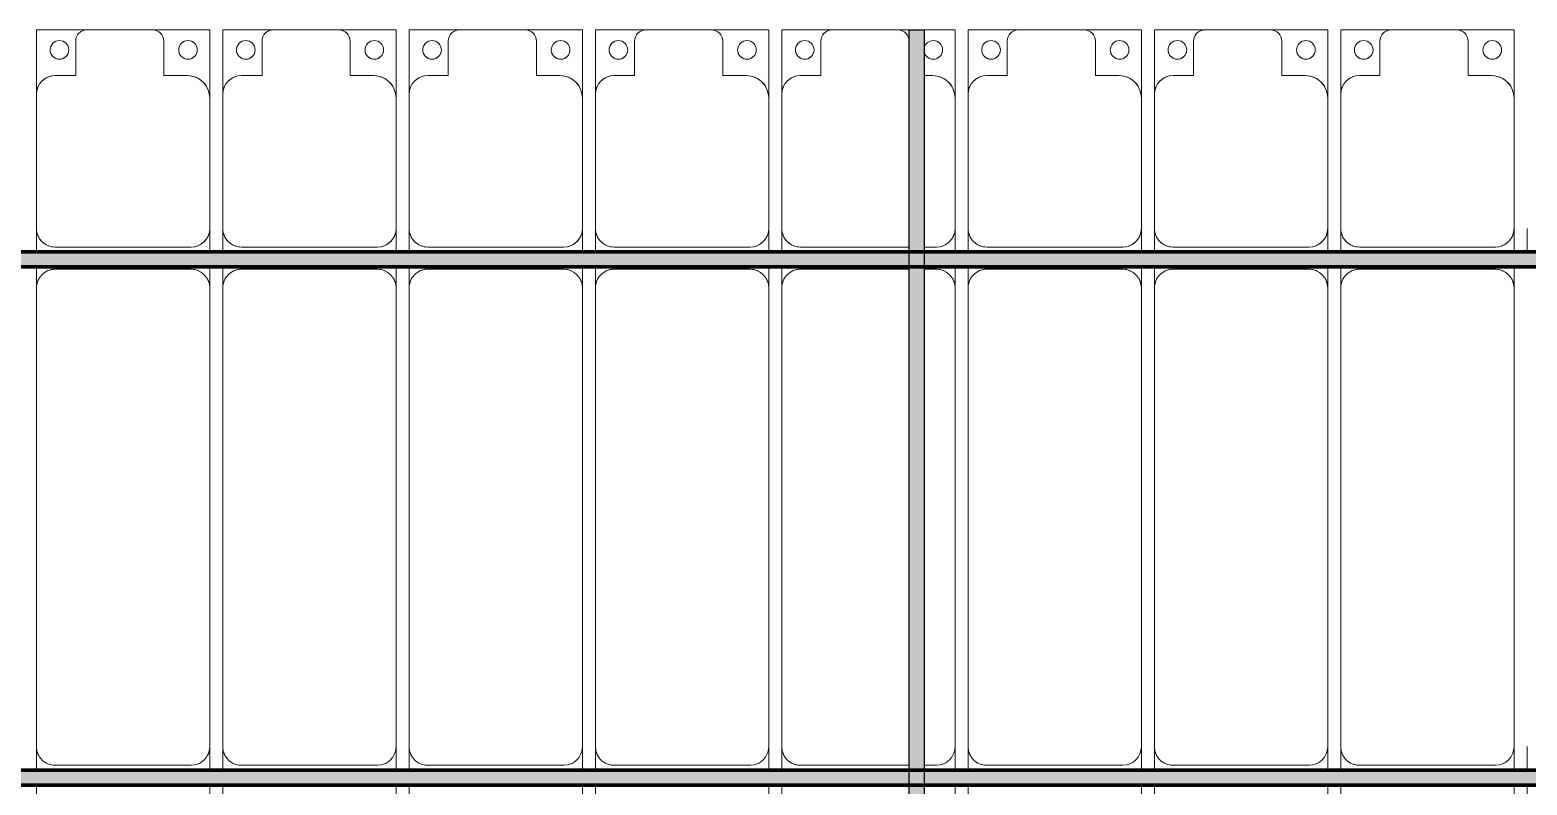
# Model space of a CAD drawing. Header units: millimetres. Extents: x -291190 to 146725, y 19759 to 185158.
# Drawn here: x -63923 to -59906, y 157191 to 159217 of the extents above; entities that cross this region are included whole.
import ezdxf

# ---------------------------------------------------------------- set-up
doc = ezdxf.new("R2010")
doc.units = ezdxf.units.MM
doc.layers.add('A-GENM', color=13, linetype='Continuous', lineweight=9)
doc.layers.add('S-BEAM', color=12, linetype='Continuous', lineweight=9)

# ---------------------------------------------------------------- blocks, each defined once
blk = doc.blocks.new('Dải phao đi lại kèm đỡ invester - DẢI PHAO ĐI LẠI-60252-KHUNG KẾT CẤU BÈ PIN 4')
at = {"layer": 'A-GENM', "color": 7}
for p, q in [((124723.4, 769.7), (124723.4, 713.3)), ((124758.4, 713.3), (124758.4, 769.7)), ((124758.4, 713.3), (124758.4, 769.7)), ((125223.4, 769.7), (125223.4, 713.3)), ((125223.4, 769.7), (125223.4, 713.3)), ((125258.4, 713.3), (125258.4, 769.7)), ((125258.4, 713.3), (125258.4, 769.7)), ((125723.4, 769.7), (125723.4, 713.3)), ((125723.4, 769.7), (125723.4, 713.3)), ((125758.4, 713.3), (125758.4, 769.7)), ((125758.4, 713.3), (125758.4, 769.7)), ((126223.4, 769.7), (126223.4, 713.3)), ((126223.4, 769.7), (126223.4, 713.3)), ((126258.4, 713.3), (126258.4, 769.7)), ((126258.4, 713.3), (126258.4, 769.7)), ((126723.4, 769.7), (126723.4, 713.3)), ((126723.4, 769.7), (126723.4, 713.3)), ((126758.4, 713.3), (126758.4, 769.7)), ((126758.4, 713.3), (126758.4, 769.7)), ((127223.4, 769.7), (127223.4, 713.3)), ((127223.4, 769.7), (127223.4, 713.3)), ((127258.4, 713.3), (127258.4, 769.7)), ((127258.4, 713.3), (127258.4, 769.7)), ((127723.4, 769.7), (127723.4, 713.3)), ((127723.4, 769.7), (127723.4, 713.3)), ((127758.4, 713.3), (127758.4, 769.7)), ((127758.4, 713.3), (127758.4, 769.7)), ((128223.4, 769.7), (128223.4, 713.3)), ((128223.4, 769.7), (128223.4, 713.3)), ((128258.4, 713.3), (128258.4, 769.7)), ((128258.4, 713.3), (128258.4, 769.7)), ((128723.4, 769.7), (128723.4, 713.3)), ((128723.4, 769.7), (128723.4, 713.3)), ((124723.4, 673.3), (124723.4, 610.3)), ((124758.4, 610.3), (124758.4, 673.3)), ((124758.4, 610.3), (124758.4, 673.3)), ((125173.4, 660.3), (124808.4, 660.3)), ((125223.4, 673.3), (125223.4, 610.3)), ((125223.4, 673.3), (125223.4, 610.3)), ((125258.4, 610.3), (125258.4, 673.3)), ((125258.4, 610.3), (125258.4, 673.3)), ((125673.4, 660.3), (125308.4, 660.3)), ((125723.4, 673.3), (125723.4, 610.3)), ((125723.4, 673.3), (125723.4, 610.3)), ((125758.4, 610.3), (125758.4, 673.3)), ((125758.4, 610.3), (125758.4, 673.3)), ((126173.4, 660.3), (125808.4, 660.3)), ((126223.4, 673.3), (126223.4, 610.3)), ((126223.4, 673.3), (126223.4, 610.3)), ((126258.4, 610.3), (126258.4, 673.3)), ((126258.4, 610.3), (126258.4, 673.3)), ((126341.4, 660.3), (126308.4, 660.3)), ((126673.4, 660.3), (126381.4, 660.3)), ((126723.4, 673.3), (126723.4, 610.3)), ((126723.4, 673.3), (126723.4, 610.3)), ((126758.4, 610.3), (126758.4, 673.3)), ((126758.4, 610.3), (126758.4, 673.3)), ((127173.4, 660.3), (126808.4, 660.3)), ((127223.4, 673.3), (127223.4, 610.3)), ((127223.4, 673.3), (127223.4, 610.3)), ((127258.4, 610.3), (127258.4, 673.3)), ((127258.4, 610.3), (127258.4, 673.3)), ((127673.4, 660.3), (127308.4, 660.3)), ((127723.4, 673.3), (127723.4, 610.3)), ((127723.4, 673.3), (127723.4, 610.3)), ((127758.4, 610.3), (127758.4, 673.3)), ((127758.4, 610.3), (127758.4, 673.3)), ((128173.4, 660.3), (127808.4, 660.3)), ((128223.4, 673.3), (128223.4, 610.3)), ((128223.4, 673.3), (128223.4, 610.3)), ((128258.4, 610.3), (128258.4, 673.3)), ((128258.4, 610.3), (128258.4, 673.3)), ((128673.4, 660.3), (128308.4, 660.3)), ((128723.4, 673.3), (128723.4, 610.3)), ((128723.4, 673.3), (128723.4, 610.3)), ((124758.4, 610.3), (124758.4, -620.3)), ((125223.4, -620.3), (125223.4, 610.3)), ((125258.4, 610.3), (125258.4, -620.3)), ((125723.4, -620.3), (125723.4, 610.3)), ((125758.4, 610.3), (125758.4, -620.3)), ((126223.4, -620.3), (126223.4, 610.3)), ((126258.4, 610.3), (126258.4, -620.3)), ((126723.4, -620.3), (126723.4, 610.3)), ((126758.4, 610.3), (126758.4, -620.3)), ((127223.4, -620.3), (127223.4, 610.3)), ((127258.4, 610.3), (127258.4, -620.3)), ((127723.4, -620.3), (127723.4, 610.3)), ((127758.4, 610.3), (127758.4, -620.3)), ((128223.4, -620.3), (128223.4, 610.3)), ((128258.4, 610.3), (128258.4, -620.3)), ((128723.4, -620.3), (128723.4, 610.3)), ((124758.4, -676.7), (124758.4, -620.3)), ((124758.4, -676.7), (124758.4, -620.3)), ((125223.4, -620.3), (125223.4, -676.7)), ((125223.4, -620.3), (125223.4, -676.7)), ((125258.4, -676.7), (125258.4, -620.3)), ((125258.4, -676.7), (125258.4, -620.3)), ((125723.4, -620.3), (125723.4, -676.7)), ((125723.4, -620.3), (125723.4, -676.7)), ((125758.4, -676.7), (125758.4, -620.3)), ((125758.4, -676.7), (125758.4, -620.3)), ((126223.4, -620.3), (126223.4, -676.7)), ((126223.4, -620.3), (126223.4, -676.7)), ((126258.4, -676.7), (126258.4, -620.3)), ((126258.4, -676.7), (126258.4, -620.3)), ((126723.4, -620.3), (126723.4, -676.7)), ((126723.4, -620.3), (126723.4, -676.7)), ((126758.4, -676.7), (126758.4, -620.3)), ((126758.4, -676.7), (126758.4, -620.3)), ((127223.4, -620.3), (127223.4, -676.7)), ((127223.4, -620.3), (127223.4, -676.7)), ((127258.4, -676.7), (127258.4, -620.3)), ((127258.4, -676.7), (127258.4, -620.3)), ((127723.4, -620.3), (127723.4, -676.7)), ((127723.4, -620.3), (127723.4, -676.7)), ((127758.4, -676.7), (127758.4, -620.3)), ((127758.4, -676.7), (127758.4, -620.3)), ((128223.4, -620.3), (128223.4, -676.7)), ((128223.4, -620.3), (128223.4, -676.7)), ((128258.4, -676.7), (128258.4, -620.3)), ((128258.4, -676.7), (128258.4, -620.3)), ((128723.4, -620.3), (128723.4, -676.7)), ((128723.4, -620.3), (128723.4, -676.7)), ((124808.4, -670.3), (125173.4, -670.3)), ((125308.4, -670.3), (125673.4, -670.3)), ((125808.4, -670.3), (126173.4, -670.3)), ((126308.4, -670.3), (126341.4, -670.3)), ((126381.4, -670.3), (126673.4, -670.3)), ((126808.4, -670.3), (127173.4, -670.3)), ((127308.4, -670.3), (127673.4, -670.3)), ((127808.4, -670.3), (128173.4, -670.3)), ((128308.4, -670.3), (128673.4, -670.3)), ((124723.4, -716.7), (124723.4, -779.7)), ((124758.4, -779.7), (124758.4, -716.7)), ((124758.4, -779.7), (124758.4, -716.7)), ((125223.4, -716.7), (125223.4, -779.7)), ((125223.4, -716.7), (125223.4, -779.7)), ((125258.4, -779.7), (125258.4, -716.7)), ((125258.4, -779.7), (125258.4, -716.7)), ((125723.4, -716.7), (125723.4, -779.7)), ((125723.4, -716.7), (125723.4, -779.7)), ((125758.4, -779.7), (125758.4, -716.7)), ((125758.4, -779.7), (125758.4, -716.7)), ((126223.4, -716.7), (126223.4, -779.7)), ((126223.4, -716.7), (126223.4, -779.7)), ((126258.4, -779.7), (126258.4, -716.7)), ((126258.4, -779.7), (126258.4, -716.7)), ((126723.4, -716.7), (126723.4, -779.7)), ((126723.4, -716.7), (126723.4, -779.7)), ((126758.4, -779.7), (126758.4, -716.7)), ((126758.4, -779.7), (126758.4, -716.7)), ((127223.4, -716.7), (127223.4, -779.7)), ((127223.4, -716.7), (127223.4, -779.7)), ((127258.4, -779.7), (127258.4, -716.7)), ((127258.4, -779.7), (127258.4, -716.7)), ((127723.4, -716.7), (127723.4, -779.7)), ((127723.4, -716.7), (127723.4, -779.7)), ((127758.4, -779.7), (127758.4, -716.7)), ((127758.4, -779.7), (127758.4, -716.7)), ((128223.4, -716.7), (128223.4, -779.7)), ((128223.4, -716.7), (128223.4, -779.7)), ((128258.4, -779.7), (128258.4, -716.7)), ((128258.4, -779.7), (128258.4, -716.7)), ((128723.4, -716.7), (128723.4, -779.7)), ((128723.4, -716.7), (128723.4, -779.7)), ((125173.4, -729.7), (124808.4, -729.7)), ((125673.4, -729.7), (125308.4, -729.7)), ((126173.4, -729.7), (125808.4, -729.7)), ((126341.4, -729.7), (126308.4, -729.7)), ((126673.4, -729.7), (126381.4, -729.7)), ((127173.4, -729.7), (126808.4, -729.7)), ((127673.4, -729.7), (127308.4, -729.7)), ((128173.4, -729.7), (127808.4, -729.7)), ((128673.4, -729.7), (128308.4, -729.7)), ((124758.4, -779.7), (124758.4, -1129.7)), ((125223.4, -1139.7), (125223.4, -779.7)), ((125258.4, -779.7), (125258.4, -1129.7)), ((125723.4, -1139.7), (125723.4, -779.7)), ((125758.4, -779.7), (125758.4, -1129.7)), ((126223.4, -1139.7), (126223.4, -779.7)), ((126258.4, -779.7), (126258.4, -1129.7)), ((126723.4, -1139.7), (126723.4, -779.7)), ((126758.4, -779.7), (126758.4, -1129.7)), ((127223.4, -1139.7), (127223.4, -779.7)), ((127258.4, -779.7), (127258.4, -1129.7)), ((127723.4, -1139.7), (127723.4, -779.7)), ((127758.4, -779.7), (127758.4, -1129.7)), ((128223.4, -1139.7), (128223.4, -779.7)), ((128258.4, -779.7), (128258.4, -1129.7)), ((128723.4, -1139.7), (128723.4, -779.7)), ((124758.4, -1312.2), (124758.4, -1129.7)), ((124758.4, -1129.7), (124758.4, -1312.2)), ((125223.4, -1139.7), (125223.4, -1312.2)), ((125223.4, -1312.2), (125223.4, -1139.7)), ((125258.4, -1312.2), (125258.4, -1129.7)), ((125258.4, -1129.7), (125258.4, -1312.2)), ((125723.4, -1139.7), (125723.4, -1312.2)), ((125723.4, -1312.2), (125723.4, -1139.7)), ((125758.4, -1312.2), (125758.4, -1129.7)), ((125758.4, -1129.7), (125758.4, -1312.2)), ((126223.4, -1139.7), (126223.4, -1312.2)), ((126223.4, -1312.2), (126223.4, -1139.7)), ((126258.4, -1312.2), (126258.4, -1129.7)), ((126258.4, -1129.7), (126258.4, -1312.2)), ((126723.4, -1139.7), (126723.4, -1312.2)), ((126723.4, -1312.2), (126723.4, -1139.7)), ((126758.4, -1312.2), (126758.4, -1129.7)), ((126758.4, -1129.7), (126758.4, -1312.2)), ((127223.4, -1139.7), (127223.4, -1312.2)), ((127223.4, -1312.2), (127223.4, -1139.7)), ((127258.4, -1312.2), (127258.4, -1129.7)), ((127258.4, -1129.7), (127258.4, -1312.2)), ((127723.4, -1139.7), (127723.4, -1312.2)), ((127723.4, -1312.2), (127723.4, -1139.7)), ((127758.4, -1312.2), (127758.4, -1129.7)), ((127758.4, -1129.7), (127758.4, -1312.2)), ((128223.4, -1139.7), (128223.4, -1312.2)), ((128223.4, -1312.2), (128223.4, -1139.7)), ((128258.4, -1312.2), (128258.4, -1129.7)), ((128258.4, -1129.7), (128258.4, -1312.2)), ((128723.4, -1139.7), (128723.4, -1312.2)), ((128723.4, -1312.2), (128723.4, -1139.7)), ((124818.4, -1189.7), (124881.8, -1189.7)), ((124881.8, -1189.7), (124881.8, -1282.2)), ((125118.2, -1282.2), (125118.2, -1189.7)), ((125118.2, -1189.7), (125173.4, -1189.7)), ((125318.4, -1189.7), (125381.8, -1189.7)), ((125381.8, -1189.7), (125381.8, -1282.2)), ((125618.2, -1282.2), (125618.2, -1189.7)), ((125618.2, -1189.7), (125673.4, -1189.7)), ((125818.4, -1189.7), (125881.8, -1189.7)), ((125881.8, -1189.7), (125881.8, -1282.2)), ((126118.2, -1282.2), (126118.2, -1189.7)), ((126118.2, -1189.7), (126173.4, -1189.7)), ((126318.4, -1189.7), (126341.4, -1189.7)), ((126381.8, -1189.7), (126381.8, -1282.2)), ((126618.2, -1282.2), (126618.2, -1189.7)), ((126618.2, -1189.7), (126673.4, -1189.7)), ((126818.4, -1189.7), (126881.8, -1189.7)), ((126881.8, -1189.7), (126881.8, -1282.2)), ((127118.2, -1282.2), (127118.2, -1189.7)), ((127118.2, -1189.7), (127173.4, -1189.7)), ((127318.4, -1189.7), (127381.8, -1189.7)), ((127381.8, -1189.7), (127381.8, -1282.2)), ((127618.2, -1282.2), (127618.2, -1189.7)), ((127618.2, -1189.7), (127673.4, -1189.7)), ((127818.4, -1189.7), (127881.8, -1189.7)), ((127881.8, -1189.7), (127881.8, -1282.2)), ((128118.2, -1282.2), (128118.2, -1189.7)), ((128118.2, -1189.7), (128173.4, -1189.7)), ((128318.4, -1189.7), (128381.8, -1189.7)), ((128381.8, -1189.7), (128381.8, -1282.2)), ((128618.2, -1282.2), (128618.2, -1189.7)), ((128618.2, -1189.7), (128673.4, -1189.7)), ((124911.8, -1312.2), (124758.4, -1312.2)), ((124758.4, -1312.2), (124911.8, -1312.2)), ((124911.8, -1312.2), (125088.2, -1312.2)), ((125223.4, -1312.2), (125088.2, -1312.2)), ((125088.2, -1312.2), (125223.4, -1312.2)), ((125411.8, -1312.2), (125258.4, -1312.2)), ((125258.4, -1312.2), (125411.8, -1312.2)), ((125411.8, -1312.2), (125588.2, -1312.2)), ((125723.4, -1312.2), (125588.2, -1312.2)), ((125588.2, -1312.2), (125723.4, -1312.2)), ((125911.8, -1312.2), (125758.4, -1312.2)), ((125758.4, -1312.2), (125911.8, -1312.2)), ((125911.8, -1312.2), (126088.2, -1312.2)), ((126223.4, -1312.2), (126088.2, -1312.2)), ((126088.2, -1312.2), (126223.4, -1312.2)), ((126341.4, -1312.2), (126258.4, -1312.2)), ((126258.4, -1312.2), (126341.4, -1312.2)), ((126411.8, -1312.2), (126381.4, -1312.2)), ((126381.4, -1312.2), (126411.8, -1312.2)), ((126411.8, -1312.2), (126588.2, -1312.2)), ((126723.4, -1312.2), (126588.2, -1312.2)), ((126588.2, -1312.2), (126723.4, -1312.2)), ((126911.8, -1312.2), (126758.4, -1312.2)), ((126758.4, -1312.2), (126911.8, -1312.2)), ((126911.8, -1312.2), (127088.2, -1312.2)), ((127223.4, -1312.2), (127088.2, -1312.2)), ((127088.2, -1312.2), (127223.4, -1312.2)), ((127411.8, -1312.2), (127258.4, -1312.2)), ((127258.4, -1312.2), (127411.8, -1312.2)), ((127411.8, -1312.2), (127588.2, -1312.2)), ((127723.4, -1312.2), (127588.2, -1312.2)), ((127588.2, -1312.2), (127723.4, -1312.2)), ((127911.8, -1312.2), (127758.4, -1312.2)), ((127758.4, -1312.2), (127911.8, -1312.2)), ((127911.8, -1312.2), (128088.2, -1312.2)), ((128223.4, -1312.2), (128088.2, -1312.2)), ((128088.2, -1312.2), (128223.4, -1312.2)), ((128411.8, -1312.2), (128258.4, -1312.2)), ((128258.4, -1312.2), (128411.8, -1312.2)), ((128411.8, -1312.2), (128588.2, -1312.2)), ((128723.4, -1312.2), (128588.2, -1312.2)), ((128588.2, -1312.2), (128723.4, -1312.2))]:
    blk.add_line(p, q, dxfattribs=at)
for centre, radius, start, end in [((124808.4, 610.3), 50, 90, 180), ((124808.4, 610.3), 50, 105, 120), ((125173.4, 610.3), 50, 360, 90), ((125173.4, 610.3), 50, 60, 90), ((125308.4, 610.3), 50, 90, 180), ((125308.4, 610.3), 50, 105, 120), ((125673.4, 610.3), 50, 360, 90), ((125673.4, 610.3), 50, 60, 90), ((125808.4, 610.3), 50, 90, 180), ((125808.4, 610.3), 50, 105, 120), ((126173.4, 610.3), 50, 360, 90), ((126173.4, 610.3), 50, 60, 90), ((126308.4, 610.3), 50, 90, 180), ((126308.4, 610.3), 50, 105, 120), ((126673.4, 610.3), 50, 360, 90), ((126673.4, 610.3), 50, 60, 90), ((126808.4, 610.3), 50, 90, 180), ((126808.4, 610.3), 50, 105, 120), ((127173.4, 610.3), 50, 360, 90), ((127173.4, 610.3), 50, 60, 90), ((127308.4, 610.3), 50, 90, 180), ((127308.4, 610.3), 50, 105, 120), ((127673.4, 610.3), 50, 360, 90), ((127673.4, 610.3), 50, 60, 90), ((127808.4, 610.3), 50, 90, 180), ((127808.4, 610.3), 50, 105, 120), ((128173.4, 610.3), 50, 360, 90), ((128173.4, 610.3), 50, 60, 90), ((128308.4, 610.3), 50, 90, 180), ((128308.4, 610.3), 50, 105, 120), ((128673.4, 610.3), 50, 360, 90), ((128673.4, 610.3), 50, 60, 90), ((124808.4, 610.3), 50, 150, 180), ((125173.4, 610.3), 50, 15, 30), ((125308.4, 610.3), 50, 150, 180), ((125673.4, 610.3), 50, 15, 30), ((125808.4, 610.3), 50, 150, 180), ((126173.4, 610.3), 50, 15, 30), ((126308.4, 610.3), 50, 150, 180), ((126673.4, 610.3), 50, 15, 30), ((126808.4, 610.3), 50, 150, 180), ((127173.4, 610.3), 50, 15, 30), ((127308.4, 610.3), 50, 150, 180), ((127673.4, 610.3), 50, 15, 30), ((127808.4, 610.3), 50, 150, 180), ((128173.4, 610.3), 50, 15, 30), ((128308.4, 610.3), 50, 150, 180), ((128673.4, 610.3), 50, 15, 30), ((124808.4, -620.3), 50, 180, 270), ((124808.4, -620.3), 50, 195, 210), ((125173.4, -620.3), 50, 270, 0), ((125173.4, -620.3), 50, 330, 0), ((125308.4, -620.3), 50, 180, 270), ((125308.4, -620.3), 50, 195, 210), ((125673.4, -620.3), 50, 270, 0), ((125673.4, -620.3), 50, 330, 0), ((125808.4, -620.3), 50, 180, 270), ((125808.4, -620.3), 50, 195, 210), ((126173.4, -620.3), 50, 270, 0), ((126173.4, -620.3), 50, 330, 0), ((126308.4, -620.3), 50, 180, 270), ((126308.4, -620.3), 50, 195, 210), ((126673.4, -620.3), 50, 270, 0), ((126673.4, -620.3), 50, 330, 0), ((126808.4, -620.3), 50, 180, 270), ((126808.4, -620.3), 50, 195, 210), ((127173.4, -620.3), 50, 270, 0), ((127173.4, -620.3), 50, 330, 0), ((127308.4, -620.3), 50, 180, 270), ((127308.4, -620.3), 50, 195, 210), ((127673.4, -620.3), 50, 270, 0), ((127673.4, -620.3), 50, 330, 0), ((127808.4, -620.3), 50, 180, 270), ((127808.4, -620.3), 50, 195, 210), ((128173.4, -620.3), 50, 270, 0), ((128173.4, -620.3), 50, 330, 0), ((128308.4, -620.3), 50, 180, 270), ((128308.4, -620.3), 50, 195, 210), ((128673.4, -620.3), 50, 270, 0), ((128673.4, -620.3), 50, 330, 0), ((124808.4, -620.3), 50, 240, 270), ((125173.4, -620.3), 50, 270, 300), ((125308.4, -620.3), 50, 240, 270), ((125673.4, -620.3), 50, 270, 300), ((125808.4, -620.3), 50, 240, 270), ((126173.4, -620.3), 50, 270, 300), ((126308.4, -620.3), 50, 240, 270), ((126673.4, -620.3), 50, 270, 300), ((126808.4, -620.3), 50, 240, 270), ((127173.4, -620.3), 50, 270, 300), ((127308.4, -620.3), 50, 240, 270), ((127673.4, -620.3), 50, 270, 300), ((127808.4, -620.3), 50, 240, 270), ((128173.4, -620.3), 50, 270, 300), ((128308.4, -620.3), 50, 240, 270), ((128673.4, -620.3), 50, 270, 300), ((124808.4, -779.7), 50, 90, 180), ((124808.4, -779.7), 50, 90, 165), ((125173.4, -779.7), 50, 360, 90), ((125173.4, -779.7), 50, 15, 90), ((125308.4, -779.7), 50, 90, 180), ((125308.4, -779.7), 50, 90, 165), ((125673.4, -779.7), 50, 360, 90), ((125673.4, -779.7), 50, 15, 90), ((125808.4, -779.7), 50, 90, 180), ((125808.4, -779.7), 50, 90, 165), ((126173.4, -779.7), 50, 360, 90), ((126173.4, -779.7), 50, 15, 90), ((126308.4, -779.7), 50, 90, 180), ((126308.4, -779.7), 50, 90, 165), ((126673.4, -779.7), 50, 360, 90), ((126673.4, -779.7), 50, 15, 90), ((126808.4, -779.7), 50, 90, 180), ((126808.4, -779.7), 50, 90, 165), ((127173.4, -779.7), 50, 360, 90), ((127173.4, -779.7), 50, 15, 90), ((127308.4, -779.7), 50, 90, 180), ((127308.4, -779.7), 50, 90, 165), ((127673.4, -779.7), 50, 360, 90), ((127673.4, -779.7), 50, 15, 90), ((127808.4, -779.7), 50, 90, 180), ((127808.4, -779.7), 50, 90, 165), ((128173.4, -779.7), 50, 360, 90), ((128173.4, -779.7), 50, 15, 90), ((128308.4, -779.7), 50, 90, 180), ((128308.4, -779.7), 50, 90, 165), ((128673.4, -779.7), 50, 360, 90), ((128673.4, -779.7), 50, 15, 90), ((124818.4, -1129.7), 60, 180, 270), ((124818.4, -1129.7), 60, 210, 270), ((125173.4, -1139.7), 50, 270, 360), ((125173.4, -1139.7), 50, 270, 345), ((125318.4, -1129.7), 60, 180, 270), ((125318.4, -1129.7), 60, 210, 270), ((125673.4, -1139.7), 50, 270, 360), ((125673.4, -1139.7), 50, 270, 345), ((125818.4, -1129.7), 60, 180, 270), ((125818.4, -1129.7), 60, 210, 270), ((126173.4, -1139.7), 50, 270, 360), ((126173.4, -1139.7), 50, 270, 345), ((126318.4, -1129.7), 60, 180, 270), ((126318.4, -1129.7), 60, 210, 270), ((126673.4, -1139.7), 50, 270, 360), ((126673.4, -1139.7), 50, 270, 345), ((126818.4, -1129.7), 60, 180, 270), ((126818.4, -1129.7), 60, 210, 270), ((127173.4, -1139.7), 50, 270, 360), ((127173.4, -1139.7), 50, 270, 345), ((127318.4, -1129.7), 60, 180, 270), ((127318.4, -1129.7), 60, 210, 270), ((127673.4, -1139.7), 50, 270, 360), ((127673.4, -1139.7), 50, 270, 345), ((127818.4, -1129.7), 60, 180, 270), ((127818.4, -1129.7), 60, 210, 270), ((128173.4, -1139.7), 50, 270, 360), ((128173.4, -1139.7), 50, 270, 345), ((128318.4, -1129.7), 60, 180, 270), ((128318.4, -1129.7), 60, 210, 270), ((128673.4, -1139.7), 50, 270, 360), ((128673.4, -1139.7), 50, 270, 345), ((125173.4, -1139.7), 50, 300, 315), ((125173.4, -1139.7), 50, 300, 315), ((125673.4, -1139.7), 50, 300, 315), ((125673.4, -1139.7), 50, 300, 315), ((126173.4, -1139.7), 50, 300, 315), ((126173.4, -1139.7), 50, 300, 315), ((126673.4, -1139.7), 50, 300, 315), ((126673.4, -1139.7), 50, 300, 315), ((127173.4, -1139.7), 50, 300, 315), ((127173.4, -1139.7), 50, 300, 315), ((127673.4, -1139.7), 50, 300, 315), ((127673.4, -1139.7), 50, 300, 315), ((128173.4, -1139.7), 50, 300, 315), ((128173.4, -1139.7), 50, 300, 315), ((128673.4, -1139.7), 50, 300, 315), ((128673.4, -1139.7), 50, 300, 315), ((124816.8, -1258.6), 25, 90, 270), ((124816.8, -1258.6), 25, 90, 165), ((124816.8, -1258.6), 25, 270, 90), ((124816.8, -1258.6), 25, 75, 90), ((124816.8, -1258.6), 25, 15, 60), ((125161.8, -1258.6), 25, 90, 270), ((125161.8, -1258.6), 25, 90, 165), ((125161.8, -1258.6), 25, 270, 90), ((125161.8, -1258.6), 25, 15, 90), ((125316.8, -1258.6), 25, 90, 270), ((125316.8, -1258.6), 25, 90, 165), ((125316.8, -1258.6), 25, 270, 90), ((125316.8, -1258.6), 25, 75, 90), ((125316.8, -1258.6), 25, 15, 60), ((125661.8, -1258.6), 25, 90, 270), ((125661.8, -1258.6), 25, 90, 165), ((125661.8, -1258.6), 25, 270, 90), ((125661.8, -1258.6), 25, 15, 90), ((125816.8, -1258.6), 25, 90, 270), ((125816.8, -1258.6), 25, 90, 165), ((125816.8, -1258.6), 25, 270, 90), ((125816.8, -1258.6), 25, 75, 90), ((125816.8, -1258.6), 25, 15, 60), ((126161.8, -1258.6), 25, 90, 270), ((126161.8, -1258.6), 25, 90, 165), ((126161.8, -1258.6), 25, 270, 90), ((126161.8, -1258.6), 25, 15, 90), ((126316.8, -1258.6), 25, 90, 270), ((126316.8, -1258.6), 25, 90, 165), ((126316.8, -1258.6), 25, 15, 90), ((126316.8, -1258.6), 25, 75, 90), ((126316.8, -1258.6), 25, 15, 60), ((126661.8, -1258.6), 25, 90, 270), ((126661.8, -1258.6), 25, 90, 165), ((126661.8, -1258.6), 25, 270, 90), ((126661.8, -1258.6), 25, 15, 90), ((126816.8, -1258.6), 25, 90, 270), ((126816.8, -1258.6), 25, 90, 165), ((126816.8, -1258.6), 25, 270, 90), ((126816.8, -1258.6), 25, 75, 90), ((126816.8, -1258.6), 25, 15, 60), ((127161.8, -1258.6), 25, 90, 270), ((127161.8, -1258.6), 25, 90, 165), ((127161.8, -1258.6), 25, 270, 90), ((127161.8, -1258.6), 25, 15, 90), ((127316.8, -1258.6), 25, 90, 270), ((127316.8, -1258.6), 25, 90, 165), ((127316.8, -1258.6), 25, 270, 90), ((127316.8, -1258.6), 25, 75, 90), ((127316.8, -1258.6), 25, 15, 60), ((127661.8, -1258.6), 25, 90, 270), ((127661.8, -1258.6), 25, 90, 165), ((127661.8, -1258.6), 25, 270, 90), ((127661.8, -1258.6), 25, 15, 90), ((127816.8, -1258.6), 25, 90, 270), ((127816.8, -1258.6), 25, 90, 165), ((127816.8, -1258.6), 25, 270, 90), ((127816.8, -1258.6), 25, 75, 90), ((127816.8, -1258.6), 25, 15, 60), ((128161.8, -1258.6), 25, 90, 270), ((128161.8, -1258.6), 25, 90, 165), ((128161.8, -1258.6), 25, 270, 90), ((128161.8, -1258.6), 25, 15, 90), ((128316.8, -1258.6), 25, 90, 270), ((128316.8, -1258.6), 25, 90, 165), ((128316.8, -1258.6), 25, 270, 90), ((128316.8, -1258.6), 25, 75, 90), ((128316.8, -1258.6), 25, 15, 60), ((128661.8, -1258.6), 25, 90, 270), ((128661.8, -1258.6), 25, 90, 165), ((128661.8, -1258.6), 25, 270, 90), ((128661.8, -1258.6), 25, 15, 90), ((124816.8, -1258.6), 25, 180, 270), ((124816.8, -1258.6), 25, 270, 360), ((124911.8, -1282.2), 30, 180, 270), ((125088.2, -1282.2), 30, 270, 0), ((125161.8, -1258.6), 25, 180, 270), ((125161.8, -1258.6), 25, 270, 0), ((125316.8, -1258.6), 25, 180, 270), ((125316.8, -1258.6), 25, 270, 360), ((125411.8, -1282.2), 30, 180, 270), ((125588.2, -1282.2), 30, 270, 0), ((125661.8, -1258.6), 25, 180, 270), ((125661.8, -1258.6), 25, 270, 0), ((125816.8, -1258.6), 25, 180, 270), ((125816.8, -1258.6), 25, 270, 360), ((125911.8, -1282.2), 30, 180, 270), ((126088.2, -1282.2), 30, 270, 0), ((126161.8, -1258.6), 25, 180, 270), ((126161.8, -1258.6), 25, 270, 0), ((126316.8, -1258.6), 25, 180, 270), ((126316.8, -1258.6), 25, 270, 345), ((126316.8, -1258.6), 25, 270, 345), ((126411.8, -1282.2), 30, 180, 270), ((126588.2, -1282.2), 30, 270, 0), ((126661.8, -1258.6), 25, 180, 270), ((126661.8, -1258.6), 25, 270, 0), ((126816.8, -1258.6), 25, 180, 270), ((126816.8, -1258.6), 25, 270, 360), ((126911.8, -1282.2), 30, 180, 270), ((127088.2, -1282.2), 30, 270, 0), ((127161.8, -1258.6), 25, 180, 270), ((127161.8, -1258.6), 25, 270, 0), ((127316.8, -1258.6), 25, 180, 270), ((127316.8, -1258.6), 25, 270, 360), ((127411.8, -1282.2), 30, 180, 270), ((127588.2, -1282.2), 30, 270, 0), ((127661.8, -1258.6), 25, 180, 270), ((127661.8, -1258.6), 25, 270, 0), ((127816.8, -1258.6), 25, 180, 270), ((127816.8, -1258.6), 25, 270, 360), ((127911.8, -1282.2), 30, 180, 270), ((128088.2, -1282.2), 30, 270, 0), ((128161.8, -1258.6), 25, 180, 270), ((128161.8, -1258.6), 25, 270, 0), ((128316.8, -1258.6), 25, 180, 270), ((128316.8, -1258.6), 25, 270, 360), ((128411.8, -1282.2), 30, 180, 270), ((128588.2, -1282.2), 30, 270, 0), ((128661.8, -1258.6), 25, 180, 270), ((128661.8, -1258.6), 25, 270, 0), ((124911.8, -1282.2), 30, 195, 225), ((124911.8, -1282.2), 30, 195, 255), ((124911.8, -1282.2), 30, 195, 225), ((124911.8, -1282.2), 30, 240, 255), ((124911.8, -1282.2), 30, 240, 255), ((125088.2, -1282.2), 30, 285, 345), ((125088.2, -1282.2), 30, 285, 300), ((125088.2, -1282.2), 30, 285, 300), ((125088.2, -1282.2), 30, 330, 345), ((125088.2, -1282.2), 30, 330, 345), ((125411.8, -1282.2), 30, 195, 225), ((125411.8, -1282.2), 30, 195, 255), ((125411.8, -1282.2), 30, 195, 225), ((125411.8, -1282.2), 30, 240, 255), ((125411.8, -1282.2), 30, 240, 255), ((125588.2, -1282.2), 30, 285, 345), ((125588.2, -1282.2), 30, 285, 300), ((125588.2, -1282.2), 30, 285, 300), ((125588.2, -1282.2), 30, 321.931, 345), ((125588.2, -1282.2), 30, 321.931, 345), ((125911.8, -1282.2), 30, 195, 225), ((125911.8, -1282.2), 30, 195, 255), ((125911.8, -1282.2), 30, 195, 225), ((125911.8, -1282.2), 30, 240, 255), ((125911.8, -1282.2), 30, 240, 255), ((126088.2, -1282.2), 30, 285, 345), ((126088.2, -1282.2), 30, 285, 300), ((126088.2, -1282.2), 30, 285, 300), ((126088.2, -1282.2), 30, 330, 345), ((126088.2, -1282.2), 30, 330, 345), ((126411.8, -1282.2), 30, 195, 225), ((126411.8, -1282.2), 30, 195, 255), ((126411.8, -1282.2), 30, 195, 225), ((126411.8, -1282.2), 30, 240, 255), ((126411.8, -1282.2), 30, 240, 255), ((126588.2, -1282.2), 30, 285, 345), ((126588.2, -1282.2), 30, 285, 300), ((126588.2, -1282.2), 30, 285, 300), ((126588.2, -1282.2), 30, 330, 345), ((126588.2, -1282.2), 30, 330, 345), ((126911.8, -1282.2), 30, 195, 225), ((126911.8, -1282.2), 30, 195, 255), ((126911.8, -1282.2), 30, 195, 225), ((126911.8, -1282.2), 30, 240, 255), ((126911.8, -1282.2), 30, 240, 255), ((127088.2, -1282.2), 30, 285, 345), ((127088.2, -1282.2), 30, 285, 300), ((127088.2, -1282.2), 30, 285, 300), ((127088.2, -1282.2), 30, 330, 345), ((127088.2, -1282.2), 30, 330, 345), ((127411.8, -1282.2), 30, 195, 225), ((127411.8, -1282.2), 30, 195, 255), ((127411.8, -1282.2), 30, 195, 225), ((127411.8, -1282.2), 30, 240, 255), ((127411.8, -1282.2), 30, 240, 255), ((127588.2, -1282.2), 30, 285, 345), ((127588.2, -1282.2), 30, 285, 300), ((127588.2, -1282.2), 30, 285, 300), ((127588.2, -1282.2), 30, 330, 345), ((127588.2, -1282.2), 30, 330, 345), ((127911.8, -1282.2), 30, 195, 225), ((127911.8, -1282.2), 30, 195, 255), ((127911.8, -1282.2), 30, 195, 225), ((127911.8, -1282.2), 30, 240, 255), ((127911.8, -1282.2), 30, 240, 255), ((128088.2, -1282.2), 30, 285, 345), ((128088.2, -1282.2), 30, 285, 300), ((128088.2, -1282.2), 30, 285, 300), ((128088.2, -1282.2), 30, 330, 345), ((128088.2, -1282.2), 30, 330, 345), ((128411.8, -1282.2), 30, 195, 225), ((128411.8, -1282.2), 30, 195, 255), ((128411.8, -1282.2), 30, 195, 225), ((128411.8, -1282.2), 30, 240, 255), ((128411.8, -1282.2), 30, 240, 255), ((128588.2, -1282.2), 30, 285, 345), ((128588.2, -1282.2), 30, 285, 300), ((128588.2, -1282.2), 30, 285, 300), ((128588.2, -1282.2), 30, 330, 345), ((128588.2, -1282.2), 30, 330, 345)]:
    blk.add_arc(centre, radius, start, end, dxfattribs=at)
blk = doc.blocks.new('Dầm C52 - Dầm C52-74423-KHUNG KẾT CẤU BÈ PIN 4')
at = {"layer": 'S-BEAM', "lineweight": 140}
blk.add_hatch(color=1, dxfattribs=at).paths.add_polyline_path([(-153612.4, 20), (-153612.4, -20), (153612.4, -20), (153612.4, 20), (-152772.8, 20)])
at = {"layer": 'S-BEAM', "color": 1, "lineweight": 140}
for p, q in [((-153612.4, 20), (153612.4, 20)), ((153612.4, -20), (-153612.4, -20))]:
    blk.add_line(p, q, dxfattribs=at)
blk = doc.blocks.new('Dầm C52 - Hộp 40x60-62905-KHUNG KẾT CẤU BÈ PIN 4')
at = {"layer": 'S-BEAM', "lineweight": 25}
blk.add_hatch(color=4, dxfattribs=at).paths.add_polyline_path([(-37712.2, -20), (37712.2, -20), (37712.2, 20), (-37712.2, 20)])
at = {"layer": 'S-BEAM', "color": 4, "lineweight": 25}
for p, q in [((-37712.2, 20), (37712.2, 20)), ((37712.2, 20), (37712.2, -20)), ((37712.2, -20), (-37712.2, -20))]:
    blk.add_line(p, q, dxfattribs=at)
blk = doc.blocks.new('Dầm C52 - Dầm C52-V30-KHUNG KẾT CẤU BÈ PIN 4')
at = {"layer": 'S-BEAM', "lineweight": 140}
blk.add_hatch(color=1, dxfattribs=at).paths.add_polyline_path([(-153612.4, 20), (-153612.4, -20), (153612.4, -20), (153612.4, 20), (-152772.8, 20)])
at = {"layer": 'S-BEAM', "color": 1, "lineweight": 140}
for p, q in [((-153612.4, 20), (153612.4, 20)), ((153612.4, -20), (-153612.4, -20))]:
    blk.add_line(p, q, dxfattribs=at)

msp = doc.modelspace()

# ---------------------------------------------------------------- block references
at = {"layer": 'A-GENM', "color": 7, "rotation": 180}
msp.add_blockref('Dải phao đi lại kèm đỡ invester - DẢI PHAO ĐI LẠI-60252-KHUNG KẾT CẤU BÈ PIN 4', (64817.6, 157904.6), dxfattribs=at)
at = {"layer": 'S-BEAM', "color": 4, "lineweight": 25, "rotation": 89.99999999999977}
msp.add_blockref('Dầm C52 - Hộp 40x60-62905-KHUNG KẾT CẤU BÈ PIN 4', (-61543.8, 121504.6), dxfattribs=at)
at = {"layer": 'S-BEAM', "color": 1, "lineweight": 140, "rotation": 180}
for name, p in [('Dầm C52 - Dầm C52-V30-KHUNG KẾT CẤU BÈ PIN 4', (-88196.3, 158601.2)), ('Dầm C52 - Dầm C52-74423-KHUNG KẾT CẤU BÈ PIN 4', (-88196.3, 157211.2))]:
    msp.add_blockref(name, p, dxfattribs=at)

doc.saveas('drawing.dxf')
